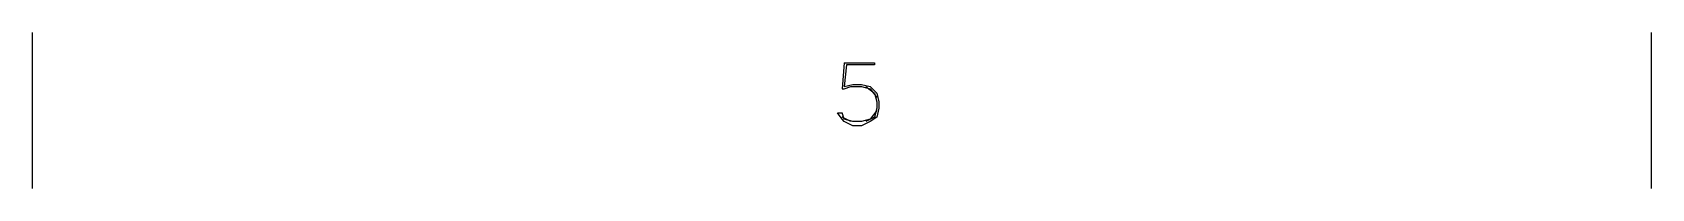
# Model space of a CAD drawing. Header units: millimetres. Extents: x 0 to 741, y 31 to 702.
# Drawn here: x 365.4 to 454.9, y 693.3 to 701.9 of the extents above; entities that cross this region are included whole.
import ezdxf

# ---------------------------------------------------------------- set-up
doc = ezdxf.new("R2010")
doc.units = ezdxf.units.MM
doc.layers.add('DIAGRAM', color=4, linetype='Continuous')

msp = doc.modelspace()

# ---------------------------------------------------------------- linework, layer by layer
at = {"layer": 'DIAGRAM'}
for p, q in [((365.404, 693.26), (365.404, 701.9)), ((454.924, 693.26), (454.924, 701.9)), ((410.284, 700.22), (410.164, 698.78)), ((410.284, 700.22), (411.964, 700.22)), ((410.404, 700.1), (410.284, 698.9)), ((411.964, 700.1), (410.404, 700.1)), ((411.964, 700.22), (411.964, 700.1)), ((410.164, 698.78), (410.284, 698.78)), ((410.284, 698.9), (410.764, 699.02)), ((410.284, 698.78), (410.644, 698.9)), ((410.644, 698.9), (411.244, 698.9)), ((410.764, 699.02), (411.244, 699.02)), ((411.244, 699.02), (411.724, 698.9)), ((411.244, 698.9), (411.724, 698.78)), ((411.484, 698.9), (411.964, 698.54)), ((411.724, 698.9), (412.084, 698.54)), ((411.724, 698.78), (412.084, 698.3)), ((411.964, 698.54), (412.084, 698.06)), ((412.084, 698.54), (412.204, 698.06)), ((410.164, 697.1), (409.924, 697.46)), ((409.924, 697.46), (410.164, 697.46)), ((410.284, 697.1), (410.164, 697.46)), ((412.084, 697.58), (411.724, 697.1)), ((412.084, 697.7), (411.964, 697.22)), ((412.084, 698.06), (412.084, 697.7)), ((412.204, 697.7), (412.084, 697.22)), ((412.204, 698.06), (412.204, 697.7)), ((410.644, 696.98), (410.164, 697.22)), ((410.284, 696.98), (410.164, 697.1)), ((410.764, 696.98), (410.284, 697.1)), ((410.764, 696.74), (410.284, 696.98)), ((411.244, 696.98), (410.764, 696.98)), ((411.244, 696.74), (410.764, 696.74)), ((411.724, 697.1), (411.244, 696.98)), ((411.724, 696.98), (411.244, 696.74)), ((411.964, 697.22), (411.484, 696.98)), ((412.084, 697.22), (411.724, 696.98))]:
    msp.add_line(p, q, dxfattribs=at)

doc.saveas('drawing.dxf')
